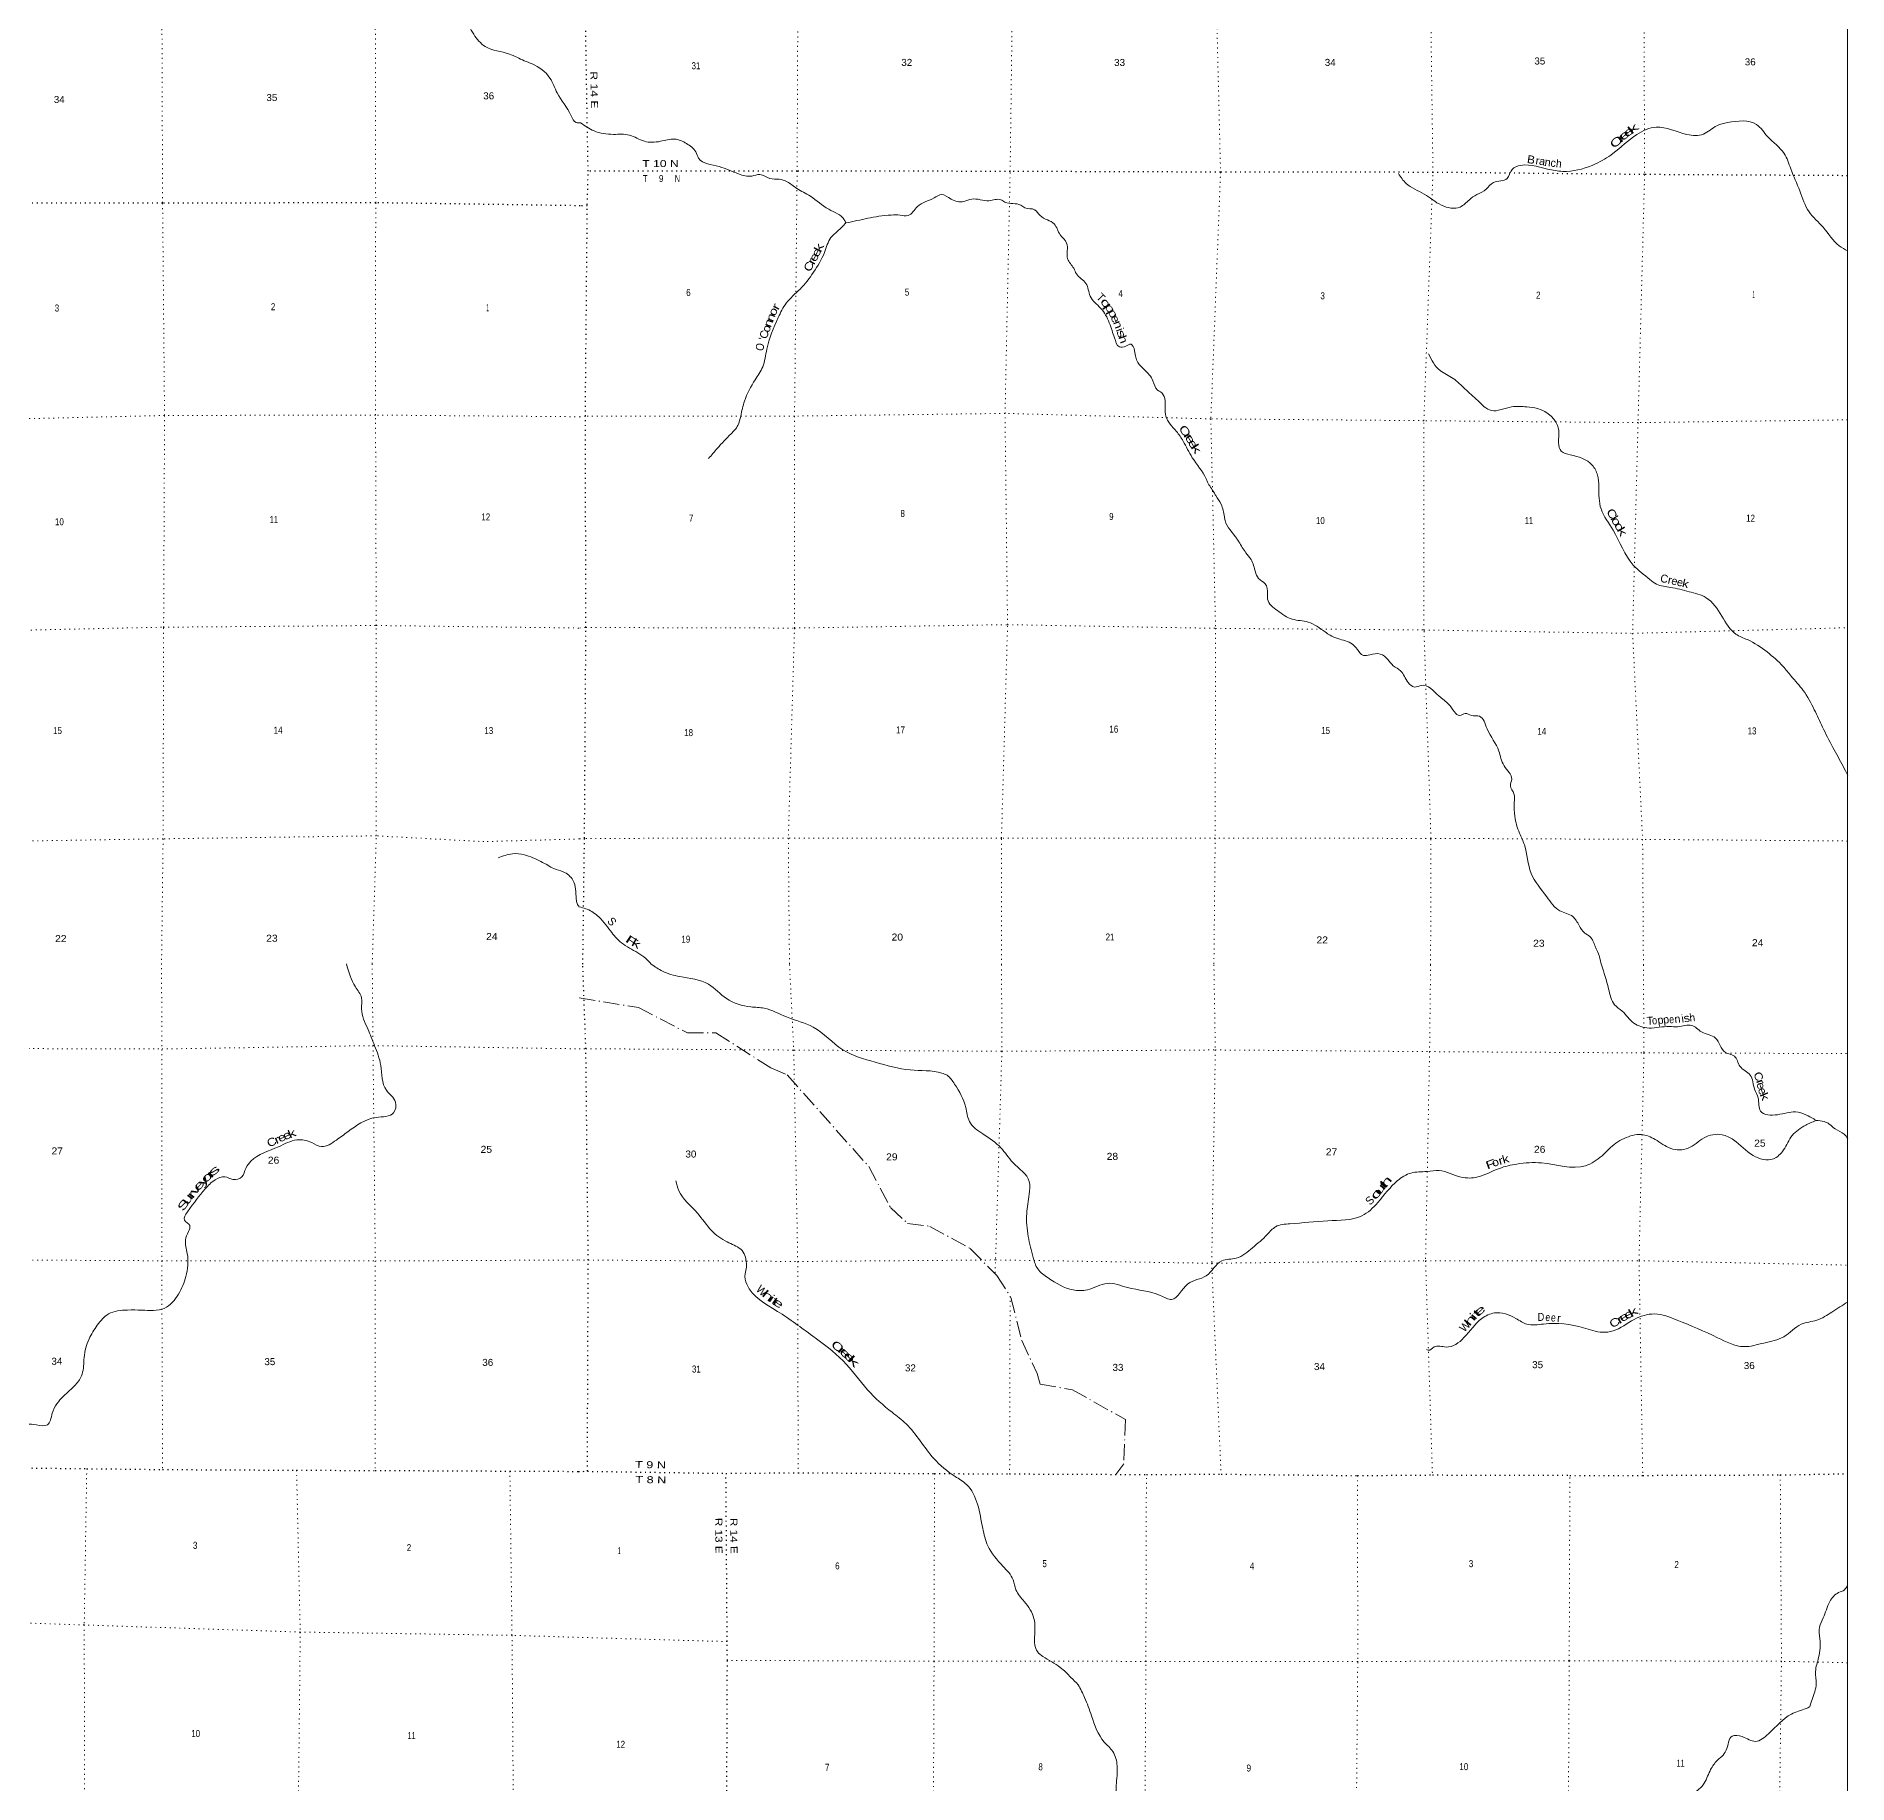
# Model space of a CAD drawing. Header units: feet. Extents: x -254670 to 6, y -549186 to -364975.
# Drawn here: x -45283 to 4, y -478276 to -434579 of the extents above; entities that cross this region are included whole.
import ezdxf
from ezdxf.enums import TextEntityAlignment as Align

# ---------------------------------------------------------------- set-up
doc = ezdxf.new("R2010")
doc.units = ezdxf.units.FT
doc.header["$LTSCALE"] = 80
doc.linetypes.add('DOT_DASHED', pattern=[7.7, 5, -1.2, 0.3, -1.2])
doc.linetypes.add('DOTTED', pattern=[1.5, 0.3, -1.2])
for name, color, linetype, lineweight in [('39', 7, 'Continuous', 13), ('4', 7, 'Continuous', 13), ('44', 7, 'DOT_DASHED', 13), ('6', 7, 'DOTTED', 25), ('7', 7, 'DOTTED', 13)]:
    doc.layers.add(name, color=color, linetype=linetype, lineweight=lineweight)
doc.layers.add('41', color=7, linetype='Continuous')

msp = doc.modelspace()

# ---------------------------------------------------------------- linework, layer by layer
at = {"layer": '39'}
for points in [[(-31679.86, -436743.68), (-31788.52, -436735.98), (-31909.63, -436567.4), (-32261.06, -435995.25), (-32441.01, -435623.69), (-32884.44, -435273.09), (-33083.81, -435191.26), (-33454.37, -435023.47), (-34058.35, -434836.31), (-34346.78, -434529.47), (-34540.92, -434111.7), (-34719.84, -433331.81), (-34862.94, -433223.65), (-34994.13, -433047.05), (-35127.27, -432898.63), (-35385.51, -432593.7), (-35464.94, -432191.66), (-35483.64, -431946.32)], [(-31679.86, -436743.68), (-31338.72, -436946.25), (-30855.5, -437033.14), (-30450.98, -437051.96), (-30080.23, -437205.54), (-29679.79, -437206.28), (-29321.78, -437150.87), (-29025.62, -437262.48), (-28797.58, -437468.78), (-28722.62, -437627.33), (-28210.83, -437838.75), (-27725.29, -438022.12), (-27393.1, -438075.33), (-27189.98, -438038.5), (-26940.14, -438138.21), (-26712.7, -438155.57), (-26511.27, -438217.24), (-26271.29, -438383.3), (-25930.6, -438577.18), (-25468.73, -438907.35), (-25085.59, -439163.4), (-25045.55, -439252.07)], [(4.01, -439947.78), (-207.88, -439821.84), (-611.81, -439356.82), (-963.17, -438972.03), (-1194.24, -438448.17), (-1421.38, -437892.14), (-1585.59, -437510.77), (-1997.43, -437092.01), (-2274.08, -436787.38), (-2998.64, -436739.44), (-3268.04, -436816.67), (-3601.42, -437024.76), (-4015.91, -437036.13), (-4785.18, -436851.65), (-5271.56, -437036.1), (-5871.7, -437514.37), (-6299.5, -437768.99), (-7023.32, -437958.21), (-7405.76, -437921.24), (-8178.83, -437809.14), (-8389.8, -437910.31), (-8509.82, -438133.79), (-8855.6, -438237.4), (-9034.16, -438404.79), (-9269.17, -438538.2), (-9455.9, -438667.43), (-9688.73, -438851.08), (-10151.7, -438804.31), (-10583.21, -438526.3), (-11034.8, -438262.43), (-11230.79, -438011.81)], [(-25041.05, -439247.68), (-24765.55, -439190.52), (-24220.57, -439082.26), (-23908.77, -439051.12), (-23685.41, -439052.42), (-23486.16, -439061.83), (-23255.46, -438840), (-22837.6, -438623.61), (-22650.73, -438536.59), (-22412.92, -438650.4), (-22096.81, -438709.69), (-21895.77, -438650.76), (-21465.02, -438691.6), (-21171.3, -438668.55), (-21068.49, -438726.51), (-20669.81, -438803.63), (-20568.99, -438869.64), (-20323.34, -438917.1), (-20184.02, -439065.39), (-19833.23, -439273.31), (-19683.46, -439544.17), (-19523.83, -439750.69), (-19498.43, -440144.55), (-19346.75, -440381.24), (-19279.9, -440523.74), (-19041.7, -440760.15), (-18934.03, -441079.39), (-18673.49, -441380.05), (-18457.01, -441745.17), (-18388.91, -441940.73), (-18327.04, -442118.61), (-18205.57, -442349.36), (-18046.67, -442326.75), (-17914.01, -442280.1), (-17824.95, -442444.63), (-17745.54, -442735.82), (-17581.97, -442916.19), (-17365.77, -443196.9), (-17252.34, -443427.68), (-17173.73, -443471.65), (-17057.78, -443863.22), (-17045.03, -444076.23), (-16778.18, -444461.29), (-16612.41, -444701.95), (-16381.69, -445117.28), (-16037.92, -445646.81), (-16003.45, -445727.1), (-15841.65, -445983.85), (-15797.13, -446064.11), (-15663.63, -446280.76), (-15580.12, -446596.05), (-15561.71, -446690.46), (-15270.51, -447139.76), (-15217.93, -447222), (-15039.98, -447494.79), (-14912.67, -447665.23), (-14805.04, -447970.4), (-14728.05, -448134.97), (-14562.62, -448269.11), (-14499.42, -448528.19), (-14499.01, -448656.82), (-14252.6, -448941.45), (-13883.68, -449155.34), (-13487.03, -449228.44), (-13063.67, -449474.32), (-12791.53, -449626.21), (-12422.89, -449751.66), (-12255.35, -449913.93), (-12105.97, -450062.19), (-11947.06, -450043.6), (-11683.5, -450028.69), (-11489.88, -450166.76), (-11356.59, -450319.09), (-11175.07, -450449.16), (-10987, -450740), (-10825.67, -450852.04), (-10650.73, -450811.29), (-10213.21, -451079.23), (-9975.12, -451281.47), (-9827.63, -451469.94), (-9698.54, -451566), (-9557.85, -451513.3), (-9404.76, -451561.05), (-9201.45, -451584.52), (-9013.32, -451893.45), (-8717.75, -452453.29), (-8589.81, -452818.69), (-8397.57, -453157.76), (-8429.24, -453322.67), (-8340.05, -453525.39), (-8333.34, -453738.42)], [(-25041.05, -439247.68), (-25251.68, -439453.36), (-25416.18, -439612.67), (-25575.98, -439983.01), (-25852.08, -440482.35), (-26188.8, -440905.51), (-26533.8, -441252.32), (-26731.87, -441612.73), (-27019.11, -442405.57), (-27122.34, -442848.08), (-27310.47, -443168.26), (-27576.39, -443703.75), (-27671.79, -444077.91), (-27739.46, -444311.27), (-27913.86, -444520.86), (-28254.81, -444879.72), (-28475.32, -445141.71)], [(-10477.92, -442523.74), (-10188.85, -442936.87), (-9860.22, -443134.81), (-9567.61, -443395.17), (-9244.7, -443691.61), (-8905.86, -443937.76), (-8399.06, -443845.7), (-8018.73, -443848.51), (-7748.96, -443887.85), (-7226.17, -444394.7), (-7225.07, -444740.4), (-7157.98, -444957.26), (-6934.34, -445044.99), (-6384.16, -445304.53), (-6250.55, -445555.35), (-6212.5, -446130.07), (-6163.35, -446399.25), (-5863.85, -446926.91), (-5360.01, -447801.64), (-4942.32, -448162.1), (-4776.94, -448280.16), (-4424.54, -448359.43), (-3963.39, -448468.51), (-3534.3, -448617.89), (-3144.46, -449080.95), (-2790.89, -449528.04), (-2504.7, -449667.82), (-2012.73, -449975.79), (-1613.14, -450338.31), (-1413.17, -450576.86), (-1112.2, -450935.68), (-832.97, -451419.19), (-626.33, -451854.69), (-369.16, -452360.38), (-112.1, -452831.89), (2.65, -453056.4)], [(-8333.34, -453738.42), (-8322.16, -454088.12), (-8200.09, -454505.8), (-8080.44, -454798.87), (-7911.15, -455511.86), (-7518.9, -456097.51), (-7193.8, -456450.23), (-6871.39, -456591.91), (-6713.73, -456814.51), (-6572.27, -457002.99), (-6443.2, -457091.02), (-6311.62, -457335.81), (-6206.17, -457590.74), (-6154.21, -457801.68)], [(-33737.55, -455127.08), (-33379.72, -455021.34), (-33079.9, -455048.55), (-32667.09, -455214.19), (-32493.85, -455310.2), (-32344.78, -455390.18), (-32111.22, -455471.91), (-31865.28, -455680.32), (-31783.66, -456154.77), (-31759.25, -456267.34), (-31707.93, -456353.3)], [(-31710.72, -456348.62), (-31546.41, -456395.11), (-31256.1, -456565.03), (-30928.89, -456947.89), (-30652.26, -457248.5), (-30244.99, -457496.44), (-30047.34, -457636.5), (-29906.17, -457782.31)], [(-37529.64, -457776.97), (-37303.11, -458350.18), (-37152.34, -458620.51), (-37150.38, -458899.95), (-36993.97, -459401.44), (-36824.05, -459820.41), (-36669.72, -460311.86), (-36530.56, -460934.11), (-36303.16, -461232.03), (-36347.58, -461495.72), (-36787.3, -461615.5), (-37484.89, -461968.35), (-37779.12, -462179.56), (-38152.15, -462343.09), (-38396.27, -462242.32), (-38770.91, -462176.67), (-39226.37, -462346.82), (-39915.86, -462707.65), (-40043.34, -462887.51), (-40140.41, -463101.32), (-40367.3, -463163.27), (-40566.91, -463098.36), (-40809.81, -463172.49), (-41059.65, -463403.49), (-41502.22, -463975.65), (-41577.22, -464181.26), (-41445.49, -464319.03), (-41478.65, -464468.05), (-41551.62, -464675.65), (-41506.96, -465019.12), (-41541.14, -465594.37), (-41725.17, -466029.96), (-42082.74, -466388.4), (-42641.68, -466432.64), (-42999.77, -466431.2), (-43477.87, -466529.14), (-43755.52, -466810.6), (-43960.31, -467153.86), (-44085.82, -467615.17), (-44137.16, -468037.74), (-44300.29, -468298.27), (-44604.05, -468585.95), (-44880.68, -469012.16), (-45003.38, -469300.54), (-45276.95, -469302.52), (-45758.04, -469261.76), (-46041.71, -469257.77), (-46314.64, -469352.23), (-46457.63, -469329.13), (-46715.87, -469509.93), (-46903.76, -469682.17), (-47340.35, -469960.76), (-47445.99, -470100.25), (-47590.4, -470449.1), (-47622.56, -471024.33), (-47646.37, -471931.23), (-47791.78, -472422.84), (-47972.63, -472737.78), (-48266.26, -473035.44), (-48449.74, -473261.93), (-48632.05, -473655.29), (-48711.39, -473816.7), (-49052.47, -473945.83), (-49517.32, -474210.54), (-49972.4, -474434.98), (-50305.41, -474568.06), (-50600.69, -474630.51), (-51001.7, -474532.88), (-51510.5, -474269.16), (-51948.32, -474087.35), (-52360.49, -473832.98), (-52802.7, -473598.94), (-53185.11, -473571.54), (-53579.99, -473487.94), (-53931.25, -473313.55)], [(-29906.17, -457782.31), (-29625.56, -457958.09), (-29196.4, -458090.68), (-28477.22, -458286.17), (-28026.91, -458641.79), (-27420.34, -458849.89), (-27082.17, -458884.43), (-26527.87, -459100.83), (-25856.7, -459356.87), (-25119.72, -459922.15), (-24311.49, -460231.79), (-23431.35, -460426.5), (-22642.3, -460505.07), (-22511.26, -460560.71), (-22325.14, -460780.93), (-22042.78, -461364.51), (-21954.65, -461713.86), (-21619.22, -462027.82), (-21164.92, -462375.38), (-20867.46, -462741.79), (-20456.82, -463220.22), (-20459.39, -463535.83), (-20521.54, -464018.59), (-20484.68, -464593.32), (-20359.54, -465115.36), (-20243.53, -465404.26), (-19988.98, -465628.16), (-19361.88, -465926.63), (-19005.78, -465922.88), (-18509.55, -465763.66), (-18002.05, -465867.72), (-17184.27, -466066.76), (-16898.11, -466165.87), (-16501.51, -465781.99), (-16031.68, -465572.65), (-15643.06, -465202.88), (-15283.24, -465132.78), (-14878.02, -464873.49), (-14507.33, -464542.01), (-14298.98, -464348.01), (-13941.19, -464273.9), (-12993.9, -464198.91), (-12143.41, -464074.14), (-11744.55, -463742.52), (-11252.14, -463193.34), (-10912.99, -463004.74), (-10514.8, -462964.6), (-10209.09, -462940.99), (-9661.07, -463107.17), (-9246.62, -463103.14), (-8706.38, -462889.43), (-8266.26, -462780.74), (-7650.73, -462751.6), (-6551.86, -462822.62), (-6138.55, -462571.33), (-5793.94, -462258.07), (-5585.25, -462138.45), (-5155.12, -462043.88), (-4812.53, -462164.82), (-4421.16, -462390.06), (-3986.59, -462385.93), (-3589.42, -462126.69), (-3139.11, -462046.09), (-2850.8, -462175.34), (-2360.09, -462564.93), (-1856.69, -462652.93), (-1602.21, -462426.55), (-1384.56, -462067.67), (-1045.74, -461806.7), (-931.31, -461751.86), (-789.55, -461689.59)], [(-6154.21, -457801.68), (-5976.76, -458395.36), (-5824, -458798.66), (-5636.15, -458958.56), (-5345.05, -459254.65), (-4964.21, -459379.43), (-4459.39, -459340.78), (-4244.07, -459347.77), (-3900.19, -459311.91), (-3649.95, -459475.53), (-3299.15, -459630.61), (-3056.05, -459989.25), (-2830.27, -460084.63), (-2692.3, -460335.24), (-2433.75, -460555.09), (-2325.48, -460910.37), (-2237.96, -461127.04), (-2174.06, -461458.42), (-1753.15, -461546.82), (-1302.78, -461478.28), (-1040.9, -461549.37), (-845.26, -461652.94), (-789.55, -461689.59)], [(-789.55, -461689.59), (-587.41, -461720.03), (-458.37, -461779.71), (-310.93, -461901.61), (-86.99, -462035.2), (2.28, -462141.33)], [(-27536.57, -465231.09), (-27564.67, -465064.12), (-27672.02, -464909.86), (-28008.86, -464728.58), (-28404.54, -464439.04), (-28754.62, -464004.53), (-29219.96, -463445.96), (-29295.55, -463197.07)], [(-19231.77, -475802.1), (-19415.72, -475616.05), (-19684.47, -475366.09), (-20116.29, -475094.81), (-20255.68, -474972.87), (-20323.78, -474603.33), (-20339.99, -474143.07), (-20581.36, -473722.11), (-20789.97, -473423.61), (-20863.56, -473172.69), (-21114.59, -472838.22), (-21493.21, -472323.44), (-21621.96, -471889.87), (-22027.41, -470792.27), (-22314.05, -470590.64), (-22845.27, -470140.94), (-23537.36, -469277.93), (-23886.77, -468988.16), (-24501.01, -468424.28), (-25113.98, -467701.59), (-25871.34, -467080.12), (-26753.42, -466463.28), (-27517.08, -465785.55), (-27562.56, -465522.44), (-27529.1, -465361.46), (-27540.04, -465170.55)], [(-0.27, -466229.81), (-392.4, -466481.24), (-767.7, -466684.09), (-1157.55, -466786.51), (-1594.72, -467098.21), (-2090.96, -467255.42), (-2595.54, -467346.34), (-3252.48, -467122.39), (-4260.5, -466683.07), (-4828.59, -466529.04), (-5336.99, -466666.21), (-5862.79, -466954.23), (-6128.22, -466987.69), (-6599.54, -466875.41), (-7601.95, -466779.8), (-8016.4, -466783.83), (-8292.69, -466642.46), (-8828.53, -466502.35), (-9143.76, -466642.6), (-9590.22, -467121.19), (-10037.8, -467356.56), (-10339.61, -467354.02), (-10484.09, -467437.14), (-10530.46, -467417.27)], [(-948.38, -476356.04), (-823.39, -475973.5), (-784.03, -475782.33), (-801.59, -475466.82), (-724.72, -475120.69), (-694.7, -474650.16), (-706.11, -474356.72), (-608.58, -474129.09), (-447.5, -473720.24), (-227.21, -473496.03), (-80.66, -473426.96), (0.08, -473322.68)], [(-19042.56, -502834.34), (-19160.58, -502547.45), (-19173.74, -502312.32), (-19158.24, -502183.6), (-18906.75, -501746.15), (-18699.07, -501407.43), (-18807.15, -501094.36), (-18823.96, -500939.66), (-18740.59, -500694.01), (-18836.15, -500477.37), (-19111.37, -500134.97), (-19312.99, -500043.49), (-19438.77, -499816.95), (-19400.38, -499416.74), (-19402.95, -498859.92), (-19462.61, -498576.78), (-19696.41, -498487.46), (-19755.12, -498409.35), (-19691.59, -498224.1), (-19425.58, -497881.07), (-19453.15, -497575.65), (-19380.3, -497229.54), (-19238.37, -497029.84), (-19194.33, -496983.39), (-19025.65, -496912.21), (-18824.77, -496842.88), (-18700.67, -496703.57), (-18555.75, -496716.93), (-18466.15, -496513.46), (-18345.2, -496563.13), (-18314.5, -496239.34), (-18325.02, -495704.67), (-18380.2, -495518), (-18456.88, -495470.13), (-18690.11, -495505.44), (-18937.96, -494988.02), (-19204.59, -494760.16), (-19509.76, -494466.15), (-19692.45, -494117.27), (-19535.07, -493776.77), (-19534.71, -493418.96), (-19587.78, -493254.38), (-19496.18, -492614.69), (-19369.39, -492185.9), (-19169.75, -491849.22), (-19199.33, -491541.8), (-19415.45, -491359.93), (-19427.48, -490933.83), (-19375.41, -490447.1), (-19334.93, -490062.96), (-19417.03, -489711.58), (-19461.43, -489247.44), (-19469.39, -488829.35), (-19538.33, -488278.9), (-19587.42, -488104.25), (-19511.32, -488027.49), (-19373.81, -487743.38), (-19333.39, -487347.17), (-19204.5, -486936.46), (-19274.08, -486683.52), (-19236.72, -486060.17), (-19090.37, -485510.67), (-18835.58, -485352.63), (-18265.32, -485104.6), (-17929.22, -485127.08), (-17648.61, -484894.54), (-17575.78, -484546.42), (-17758.82, -484121.15), (-17752.84, -483672.85), (-17617.35, -483386.74), (-17580.61, -483064.93), (-17632.77, -482661.13), (-17598.02, -482343.35), (-17677.39, -482148.75), (-17934.01, -481910.79), (-18019.93, -481603.65), (-18107.29, -481421.15), (-18280.08, -481036.03), (-18256.22, -480539.4), (-18053.99, -480327.34), (-17909.45, -479822.07), (-17878.92, -479462.1), (-18021.14, -479163.27), (-18228.06, -478794.41), (-18282.57, -478318.25), (-18260.7, -477827.66), (-18368.98, -477470.37), (-18583.35, -477232.21), (-18902.25, -476578.44), (-19073.37, -476120.95), (-19231.77, -475802.1)], [(-5619.91, -482952.22), (-5570.32, -482799.2), (-5545.13, -482590.02), (-5494.18, -482296.28), (-5411.12, -481982.28), (-5546.77, -481800.02), (-5644.35, -481581.38), (-5699.64, -481372.59), (-5905.78, -481172.58), (-6063.02, -480670.8), (-6004.37, -480300.63), (-5806.79, -479953.91), (-5467.31, -479835.66), (-5177.67, -479818.17), (-5012.69, -479381.15), (-4958.07, -479008.99), (-4836.7, -478714.91), (-4646.53, -478504.92), (-4374.97, -478493.54), (-3930.15, -478529.56), (-3613.32, -478300.86), (-3439.88, -477954.26), (-3284.02, -477720.32), (-3033.82, -477439.68), (-2886.57, -477085.16), (-2633, -477098), (-2304.5, -477217), (-1977.43, -477026.45), (-1406.28, -476535.18), (-1036.75, -476390.65), (-948.38, -476356.04)]]:
    msp.add_spline(points, degree=3, dxfattribs=at)
at = {"layer": '4'}
msp.add_lwpolyline([(-252658.03, -364975.08), (-221076.82, -365300.9), (-189495.2, -365583.27), (-157913.21, -365822.21), (-126330.93, -366017.71), (-94748.41, -366181.36), (-63165.71, -366278.36), (-31582.88, -366343.53), (0, -366365.25), (0, -549186.32), (-31834.36, -549164.42), (-63668.65, -549098.74), (-95502.83, -548989.26), (-127336.83, -548836.01), (-159170.57, -548638.96), (-191004.03, -548398.11), (-222837.12, -548113.49), (-254669.8, -547785.08)], close=True, dxfattribs=at)
msp.add_lwpolyline([(-252658.03, -364975.08), (-221076.82, -365300.9), (-189495.2, -365583.27), (-157913.21, -365822.21), (-126330.93, -366017.71), (-94748.41, -366181.36), (-63165.71, -366278.36), (-31582.88, -366343.53), (0, -366365.25), (0, -549186.32), (-31834.36, -549164.42), (-63668.65, -549098.74), (-95502.83, -548989.26), (-127336.83, -548836.01), (-159170.57, -548638.96), (-191004.03, -548398.11), (-222837.12, -548113.49), (-254669.8, -547785.08)], close=True, dxfattribs=at)
at = {"layer": '44'}
msp.add_lwpolyline([(-31708.89, -458627.61), (-30228.98, -458867.64), (-29004.78, -459502.91), (-28290.54, -459499.42), (-26916.33, -460377.19), (-26511.12, -460550.1), (-24470.45, -462841.81), (-23928.52, -463866.37), (-23500.15, -464264.31), (-22940.48, -464337.96), (-21931.92, -464893.88), (-21266.88, -465566.06), (-20916.27, -466115.14), (-20647.71, -467195.32), (-20259.63, -468017.6), (-20183.95, -468284.59), (-19378.52, -468423.38), (-18055.22, -469168.73), (-18094.36, -470278.55), (-18295.67, -470539.68)], dxfattribs=at)
at = {"layer": '6'}
msp.add_line((-31506.25, -438816.12), (-31682.57, -438818.6), dxfattribs=at)
for points in [[(-31618.6, -457782.53), (-31576.17, -454632.49), (-31540.63, -449364.31), (-31555.45, -444082.23), (-31505.93, -438781.86), (-31486.44, -437951.69), (-31577.6, -432706.03), (-31541.87, -427498.15), (-31522.42, -422234.05), (-31505.29, -416875.49), (-31535.31, -412461.86), (-31533.95, -412070.35)], [(0, -438066.85), (-5075.19, -438038.44), (-10365.61, -437982.93), (-15675.99, -437977.73), (-20936.11, -437960.3), (-26260.6, -437949.12), (-31486.44, -437951.69)], [(-31682.57, -438818.6), (-36796.92, -438743.25), (-42124, -438756.14), (-47424.97, -438750.85), (-52711.77, -438779.71), (-57998.67, -438770.34), (-62989.8, -438774.13), (-63365.14, -438774.13)], [(-31503.85, -470462.6), (-31483.43, -465181.59), (-31542.54, -459896.29), (-31618.6, -457782.53)], [(-63452.01, -470350.84), (-62960.51, -470342.88), (-60021.67, -470307.6), (-57791.12, -470247.27), (-54499.85, -470265.74), (-52570.48, -470288.01), (-49256.79, -470348.54), (-47321.48, -470356.69), (-44020, -470397.2), (-42122.82, -470417.69), (-38775.23, -470435.76), (-36807.75, -470441.66), (-33442.07, -470457.59), (-31726.1, -470465.29)], [(-31726.1, -470465.29), (-31503.85, -470462.6), (-28040.49, -470514.09), (-26235.82, -470499.24), (-22827.43, -470518.77), (-20948.2, -470527.68), (-17529.78, -470543.15), (-15662.71, -470534.03), (-12250.23, -470569.62), (-10379.16, -470554.45), (-6942.65, -470563.79), (-5121.81, -470564.95), (-1683.4, -470552.17), (0, -470522.93)], [(-28167.45, -503485.07), (-28178.36, -501220.55), (-28144.27, -496403.95), (-28154.44, -495943.66), (-28148.35, -491163.38), (-28156.8, -490640.77), (-28050.41, -485793.66), (-28070.76, -485309.3), (-28020.5, -480506.69), (-28024.75, -480022.25), (-28004.82, -475189.64), (-28008.99, -474721.28), (-28040.49, -470514.09)]]:
    msp.add_lwpolyline(points, dxfattribs=at)
at = {"layer": '7'}
for p, q in [((-31704.35, -454651.56), (-31576.15, -454638.52)), ((-20937.78, -466081.46), (-20948.2, -470527.68)), ((-28008.99, -474721.28), (-31730.95, -474614.84))]:
    msp.add_line(p, q, dxfattribs=at)
for points in [[(-42051.06, -412053.54), (-42061.21, -412389.49), (-42054.43, -417675.63), (-42065.67, -422992), (-42085.08, -428262.14), (-42142.64, -433560.55), (-42124, -438756.14), (-42074.92, -444062.26), (-42098.24, -449374.65), (-42111.6, -454650.8), (-42149.89, -457765.68)], [(-36883.86, -457774.71), (-36780.66, -454573.53), (-36783.36, -449313.52), (-36800.14, -444051.55), (-36796.92, -438743.25), (-36807.41, -433589.88), (-36771.99, -428289.52), (-36768.73, -422997.31), (-36757.39, -417717.14), (-36810.41, -412447.24), (-36800, -412062.54)], [(-26375.03, -412072.41), (-26251.48, -416808.51), (-26281.02, -422062.6), (-26296.36, -427352.82), (-26239.2, -432662.9), (-26260.6, -437949.12), (-26325.59, -444077.64), (-26326.81, -449377.86), (-26481.12, -454632.34), (-26452.37, -457789.05)], [(-21151.7, -457794.52), (-21152.65, -454627.44), (-21000.62, -449292.57), (-21063.73, -444010.64), (-20936.11, -437960.3), (-20868.32, -432708.11), (-21002, -427384.2), (-20912.33, -422053.54), (-21007.7, -416751.62), (-21050.73, -412076.87)], [(-15779.52, -412086.56), (-15715.36, -416774.97), (-15668.7, -421948.41), (-15796.7, -427249.04), (-15807.89, -432579.44), (-15675.99, -437977.73), (-15917.93, -444147.01), (-15800.63, -449384.55), (-15810.09, -454628.52), (-15841.91, -457798.78)], [(-10425.16, -457801.86), (-10415.18, -454637.47), (-10590.75, -449426.25), (-10593.34, -444192.36), (-10365.61, -437982.93), (-10438.99, -432634.7), (-10435.92, -427282.22), (-10406.36, -422032.15), (-10436.99, -416840.57), (-10484.27, -412084.51)], [(-5178.65, -412091.39), (-5150.37, -416966.44), (-5135.72, -422196.27), (-5098.83, -427458.18), (-5094.25, -432686.02), (-5075.19, -438038.44), (-5238.54, -444241.64), (-5374.69, -449510.13), (-5124.86, -454660.82), (-5105.02, -457803.66)], [(-31689.83, -444094.52), (-36800.14, -444051.55), (-42074.92, -444062.26), (-47447.99, -444187.95), (-52716.87, -444142.32), (-57897.02, -444182.91), (-58001.64, -444179.22), (-62962.84, -444084.34)], [(0, -444170.85), (-5238.54, -444241.64), (-10593.34, -444192.36), (-15917.93, -444147.01), (-21063.73, -444010.64), (-26325.59, -444077.64), (-31555.45, -444082.23), (-31689.83, -444094.52)], [(-57924.59, -449406.8), (-52694.03, -449412.32), (-47455.3, -449470.11), (-42102.33, -449356.46), (-36783.36, -449313.52), (-31697.1, -449376.83)], [(-31697.1, -449376.83), (-31540.63, -449364.31), (-26326.81, -449377.86), (-21000.62, -449292.57), (-15800.63, -449384.55), (-10590.75, -449426.25), (-5374.69, -449510.13), (0, -449369.73)], [(-31704.35, -454651.56), (-34090.6, -454717.86), (-36780.66, -454573.53), (-42111.61, -454646.78), (-47476.73, -454734.22), (-52725.46, -454698.58), (-57950.22, -454598.51), (-61626.93, -454639.31)], [(0, -454702.7), (-5124.86, -454660.82), (-10415.18, -454637.47), (-15810.09, -454628.52), (-21152.65, -454627.44), (-26481.13, -454628.32), (-31576.15, -454638.52)], [(-42149.89, -457765.68), (-42142.31, -459915.08), (-42145.42, -465198.64), (-42122.82, -470417.69)], [(-36883.86, -457774.71), (-36864.3, -459818.69), (-36806.33, -465204.35), (-36807.75, -470441.66)], [(-26452.37, -457789.05), (-26345, -459926.13), (-26246.13, -465216.49), (-26235.82, -470499.24)], [(-21151.7, -457794.52), (-21141.86, -459961.01), (-21311.31, -465521.15)], [(-15841.91, -457798.78), (-15806.25, -459926.91), (-15898.33, -465258.4), (-15662.71, -470534.03)], [(-10425.16, -457801.86), (-10450.17, -459969.09), (-10550.76, -465200.12), (-10379.16, -470554.45)], [(-5105.02, -457803.66), (-5090.11, -460001.2), (-5215.01, -465196.16), (-5121.81, -470564.95)], [(-61840, -459933.11), (-57924.48, -459858.06), (-52683.75, -459894.64), (-47399.06, -459888.67), (-42138.38, -459902.98), (-36864.3, -459818.69), (-31711.56, -459899.79)], [(-31711.56, -459899.79), (-31542.54, -459896.29), (-26336.93, -459930.11), (-21141.86, -459961.01), (-15806.25, -459926.91), (-10450.17, -459969.09), (-5090.11, -460001.2), (0, -460017.52)], [(-62964.65, -465173.96), (-57923.66, -465127.53), (-52695.59, -465079.75), (-47420.29, -465170.36), (-42145.42, -465198.64), (-36806.33, -465204.35), (-31718.83, -465179.11)], [(-31718.83, -465179.11), (-31483.43, -465181.59), (-26246.13, -465216.49), (-21300.86, -465178.26), (-15894.29, -465260.39), (-10550.76, -465200.12), (-5215.01, -465196.16), (0, -465307.75)], [(-44020, -470397.2), (-44083.06, -474306.03), (-44070.04, -479593.51), (-44152.53, -485030.44), (-44046.53, -490381.58), (-44067.6, -495685.38), (-44114.43, -501043.66), (-44145.84, -503460.06)], [(-38775.23, -470435.76), (-38682.42, -474482.19), (-38741.09, -479874.72), (-38735.72, -485218.54), (-38775.13, -490488.3), (-38816.6, -495752.04), (-38843.52, -501082.02), (-38846.93, -503469.58)], [(-33442.07, -470457.59), (-33389.07, -474564.62), (-33347.39, -479922.25), (-33412.52, -485254.52), (-33403.59, -490531.97), (-33464.74, -495858.18), (-33505.77, -501184.24), (-33503.82, -503477.94)], [(-22827.43, -470518.77), (-22837.95, -475212.64), (-22859.75, -480513.64), (-22853.28, -485834.61), (-22829.09, -491075.08), (-22895.34, -496334.08), (-22940.89, -501283.42)], [(-17568.99, -503495.57), (-17606.81, -501353.85), (-17591.55, -496380.54), (-17581.79, -491087.64), (-17612.27, -485792.92), (-17576.43, -480483.81), (-17542.41, -475214.91), (-17529.78, -470543.15)], [(-12250.23, -470569.62), (-12246.78, -475237.29), (-12292.93, -480494.18), (-12310.91, -485748.93), (-12262.15, -491079.74), (-12288.04, -496366.69), (-12300.87, -501430.44), (-12345.96, -503498.95)], [(-6992.89, -503501.19), (-7015.07, -501503.12), (-7002.45, -496393.13), (-6952.35, -491120.14), (-6996.93, -485823.48), (-6987.27, -480508.46), (-6959.48, -475199.39), (-6942.65, -470563.79)], [(-1683.4, -470552.17), (-1653.82, -475213.68), (-1724.08, -480476.72), (-1659.26, -485801.42), (-1646.86, -491100.25), (-1682.83, -496381.21), (-1696.88, -501617.85), (-1731.51, -503502.18)], [(-31730.95, -474614.84), (-33389.07, -474564.62), (-38682.42, -474482.19), (-44083.06, -474306.03), (-49447.54, -474121.58), (-54812.26, -473902.95), (-57532.09, -473900.46), (-60088.11, -474021.44)], [(0, -475249.19), (-1653.82, -475213.68), (-6959.48, -475199.39), (-12246.86, -475219.19), (-17542.41, -475214.91), (-22837.95, -475212.64), (-28004.82, -475189.64)]]:
    msp.add_lwpolyline(points, dxfattribs=at)

# ---------------------------------------------------------------- texts
at = {"layer": '41'}
for s, rotation, width, p in [('e', 40.768, 1.85, (-5521.59, -437123.54)), ('e', 38.43, 1.75, (-5420.25, -437043.3)), ('k', 37.875, 1.95, (-5304.68, -436966.07)), ('C', 39.418, 1.6, (-5727.85, -437301.12)), ('r', 40.768, 2.05, (-5608.96, -437198.28)), ('B', 351.586, 1.1, (-7927.15, -437760.45)), ('r', 350.688, 1.05, (-7766.08, -437786.06)), ('h', 353.456, 0.95, (-7229, -437860.99)), ('r', 62.82, 1.55, (-25808.78, -440251.96)), ('e', 62.614, 1.4, (-25752.09, -440149.05)), ('k', 63.614, 1.55, (-25628.87, -439908.5)), ('e', 62.614, 1.4, (-25691.6, -440027.97)), ('C', 63.79, 1.25, (-25880.55, -440380.21)), ('n', 68.109, 1.35, (-26830.49, -441645.89)), ('o', 66.24, 1.3, (-26772.87, -441502.65)), ('r', 63.059, 1.55, (-26705.88, -441382.06)), ('o', 304.342, 1.6, (-18627.33, -441304.53)), ('p', 304.342, 1.75, (-18523.64, -441432.6)), ('p', 300.301, 1.6, (-18450.11, -441558.23)), ('C', 71.63, 1.05, (-26991.37, -442068.22)), ('o', 69.866, 1.2, (-26935.41, -441922.12)), ('n', 69.866, 1.3, (-26887.69, -441784.54)), ('e', 289.209, 1.2, (-18396.59, -441678.99)), ('n', 290.19, 1.3, (-18329.82, -441822.17)), ('i', 292.178, 1.05, (-18284.59, -441953.63)), ('s', 291.152, 1.45, (-18247.96, -442054.49)), ('O', 76.374, 0.9, (-27093.38, -442372.37)), ('h', 289.781, 1.3, (-18201.83, -442191.69)), ('C', 304.621, 1.45, (-16654.11, -444500.18)), ('r', 304.498, 1.8, (-16569.69, -444622.27)), ('e', 301.76, 1.55, (-16517.5, -444707.07)), ('e', 298.934, 1.45, (-16450.14, -444820.32)), ('k', 302.37, 1.75, (-16368.09, -444946.56)), ('C', 299.207, 1.3, (-5977.75, -446566.64)), ('l', 299.207, 1.2, (-5919.55, -446671.41)), ('o', 299.953, 1.45, (-5867.57, -446760.67)), ('c', 299.953, 1.65, (-5793.96, -446887.97)), ('k', 299.55, 1.65, (-5724.23, -447010.98)), ('r', 347.873, 1.1, (-4461.28, -448269.56)), ('k', 346.625, 1.2, (-4074.17, -448362.39)), ('F', 326.851, 1.9, (-30448.58, -457289.02)), ('k', 331.602, 1.6, (-30329.15, -457354.7)), ('T', 3.748, 1.05, (-4931.79, -459296.43)), ('o', 5.584, 0.85, (-4817.26, -459286.8)), ('e', 3.266, 0.8, (-4393.65, -459258.87)), ('s', 10.846, 1.15, (-4005.6, -459227.14)), ('h', 6.105, 0.95, (-3872.68, -459218.47)), ('C', 291.906, 1.15, (-2318.74, -460624.19)), ('r', 292.062, 1.4, (-2268.22, -460758.07)), ('e', 286.865, 1.1, (-2259.18, -460847.88)), ('e', 287.905, 1.15, (-2219.73, -460984.67)), ('k', 291.894, 1.4, (-2166.4, -461126.59)), ('k', 22.81, 1.45, (-38853.87, -462105.88)), ('C', 23.831, 1.2, (-39358.26, -462319.91)), ('r', 23.831, 1.45, (-39222.58, -462259.07)), ('e', 23.701, 1.3, (-39107.51, -462204.05)), ('e', 23.701, 1.3, (-38978.47, -462149.05)), ('F', 20.146, 1.55, (-8889.15, -462876.41)), ('o', 18.931, 1.15, (-8775.18, -462828.39)), ('r', 16.058, 1.25, (-8644.51, -462788.38)), ('k', 16.058, 1.25, (-8523.38, -462752.27)), ('v', 52.042, 1.9, (-41230.48, -463476.68)), ('e', 49.397, 1.85, (-41142.77, -463374.31)), ('y', 47.887, 2.05, (-41035.49, -463258.7)), ('o', 41.07, 1.85, (-40956.88, -463180.68)), ('r', 43.067, 2.2, (-40846.08, -463081.44)), ('s', 39.372, 2.1, (-40775.55, -463015.7)), ('h', 50.25, 1.9, (-11461.17, -463281.98)), ('t', 50.25, 1.75, (-11528.05, -463364.11)), ('S', 54.431, 1.7, (-41524.8, -463857.37)), ('u', 54.431, 1.8, (-41421.21, -463712.43)), ('r', 52.042, 1.95, (-41321.6, -463593.55)), ('o', 47.315, 1.95, (-11712.86, -463587.12)), ('u', 50.25, 1.95, (-11621.87, -463472.18)), ('h', 320.917, 1.9, (-27053.57, -466150.99)), ('i', 323.881, 1.5, (-26952.32, -466223.68)), ('t', 323.881, 1.6, (-26873.08, -466283.24)), ('e', 324.878, 1.65, (-26784.1, -466338.65)), ('t', 46.281, 1.95, (-9200.85, -466572.97)), ('e', 41.922, 1.9, (-9130.2, -466513.98)), ('e', 29.805, 1.5, (-5435.34, -466622.54)), ('k', 30.568, 1.7, (-5312.99, -466562.02)), ('h', 51.723, 1.85, (-9365.03, -466745.94)), ('i', 50.031, 1.7, (-9280.87, -466648.38)), ('D', 359.653, 0.85, (-7665.95, -466701.36)), ('e', 355.504, 0.8, (-7502.24, -466707.39)), ('e', 355.504, 0.8, (-7362.53, -466717.7)), ('C', 29.145, 1.3, (-5778.61, -466828.35)), ('r', 32.367, 1.75, (-5641.6, -466746.02)), ('e', 32.367, 1.55, (-5541.52, -466681.23)), ('C', 321.409, 1.55, (-25316.99, -467416.4)), ('r', 319.81, 2.05, (-25205.08, -467509.34)), ('e', 317.925, 1.9, (-25118.67, -467588.74)), ('e', 317.925, 1.9, (-25018.89, -467679.02)), ('k', 314.023, 2.25, (-24924.22, -467779.04))]:
    msp.add_text(s, height=200, rotation=rotation, dxfattribs=dict(at, width=width)).set_placement(p, align=Align.CENTER)
for s, rotation, p in [('a', 350.688, (-7649.05, -437801.65)), ('n', 352.126, (-7509.21, -437826.18)), ('c', 353.456, (-7369.38, -437844.4)), ('T', 313.561, (-18740.67, -441175.45)), ("'", 71.63, (-27031.61, -442189.38)), ('C', 346.774, (-4606.38, -448238.07)), ('e', 346.759, (-4348.42, -448295.28)), ('e', 346.759, (-4209.64, -448327.56)), ('S', 310.282, (-30966.88, -456779.34)), ('p', 8.261, (-4666.62, -459272.59)), ('p', 7.311, (-4526.46, -459262.37)), ('n', 7.015, (-4243.49, -459247.85)), ('i', 8.846, (-4110.62, -459241.55)), ('S', 46.443, (-11874.04, -463759.13)), ('W', 314.58, (-27215.49, -466015.78)), ('W', 47.432, (-9494.14, -466904.9)), ('r', 355.504, (-7224.5, -466731.85))]:
    msp.add_text(s, height=200, rotation=rotation, dxfattribs=at).set_placement(p, align=Align.CENTER)
at = {"layer": '6'}
for s, rotation, width, p in [('R 14 E', 270.996, 1.3, (-31429.76, -435458.26)), ('T 10 N', 0.028, 1.3, (-30132.87, -437851.02)), ('T', 0.028, 0.8, (-30115.5, -438225.99)), ('9', 0.028, 0.85, (-29715.57, -438225.8)), ('N', 0.028, 0.7, (-29322.1, -438221.31)), ('T 9 N', 359.148, 1.35, (-30313.8, -470380.28)), ('T 8 N', 359.148, 1.35, (-30306.46, -470754.47)), ('R 13 E', 270.429, 1.25, (-28307.78, -471627.85)), ('R 14 E', 270.429, 1.25, (-27932.14, -471629.47))]:
    msp.add_text(s, height=175, rotation=rotation, dxfattribs=dict(at, width=width)).set_placement(p)
at = {"layer": '7'}
for s, width, p in [('32', 1.05, (-23656.17, -435320.68)), ('33', 1.05, (-18336.62, -435323.02)), ('34', 1.05, (-13070.53, -435320.32)), ('35', 1.05, (-7831.3, -435286.03)), ('36', 1.05, (-2571.2, -435308.07)), ('31', 0.85, (-28900.17, -435403.92)), ('34', 1.05, (-44843.78, -436247.44)), ('35', 1.05, (-39528.79, -436199.37)), ('36', 1.05, (-34108.38, -436156.81)), ('6', 0.85, (-29034.34, -441074.75)), ('5', 0.85, (-23568.75, -441064.09)), ('4', 0.85, (-18230.15, -441099.54)), ('3', 0.85, (-13178.53, -441156.87)), ('2', 0.85, (-7788.54, -441141.25)), ('1', 0.4, (-2379.57, -441124.56)), ('3', 0.85, (-44820.26, -441462.66)), ('2', 0.85, (-39417.2, -441430.52)), ('1', 0.4, (-34030.5, -441455.61)), ('12', 0.85, (-34155.34, -446687.01)), ('8', 0.85, (-23677.47, -446599.72)), ('9', 0.85, (-18460.63, -446676.04)), ('10', 0.85, (-44813.41, -446807)), ('11', 0.65, (-39444.45, -446751.24)), ('7', 0.85, (-28964.5, -446715.06)), ('10', 0.85, (-13290.36, -446777.26)), ('11', 0.65, (-8067.2, -446778.64)), ('12', 0.85, (-2536.18, -446718.21)), ('15', 0.85, (-44861.48, -452027.24)), ('14', 0.85, (-39346.57, -452017.5)), ('13', 0.85, (-34079.61, -452028.11)), ('18', 0.85, (-29084, -452078.89)), ('17', 0.85, (-23787.32, -452013.87)), ('16', 0.85, (-18454.58, -451991.08)), ('15', 0.85, (-13160.39, -452026.44)), ('14', 0.85, (-7755.46, -452047.57)), ('13', 0.85, (-2499.17, -452037.53)), ('22', 1.1, (-44811.21, -457230.31)), ('23', 1.1, (-39534.45, -457221.09)), ('24', 1.1, (-34036.34, -457177.72)), ('19', 0.85, (-29154.49, -457244.69)), ('20', 1.1, (-23899.8, -457191.72)), ('21', 0.85, (-18548.67, -457190.22)), ('22', 1.1, (-13277.4, -457264.11)), ('23', 1.1, (-7861.19, -457346.77)), ('24', 1.1, (-2392.17, -457332.98)), ('27', 1.1, (-44900.37, -462539.94)), ('25', 1.1, (-34173.94, -462499.85)), ('26', 1.1, (-7841.47, -462499.5)), ('25', 1.1, (-2335.98, -462344.71)), ('26', 1.1, (-39493.18, -462770.75)), ('30', 1.05, (-29053.78, -462616.96)), ('29', 1.1, (-24036.88, -462688.38)), ('28', 1.1, (-18522.89, -462674.91)), ('27', 1.1, (-13044.09, -462561.13)), ('34', 1.05, (-44903.35, -467798.39)), ('35', 1.05, (-39579.61, -467808.08)), ('36', 1.05, (-34131.48, -467826.85)), ('32', 1.05, (-23565.72, -467964.81)), ('33', 1.05, (-18376.65, -467951.78)), ('34', 1.05, (-13340.86, -467932.01)), ('35', 1.05, (-7886, -467884.24)), ('36', 1.05, (-2595.6, -467906.13)), ('31', 0.85, (-28890.45, -467993.35)), ('3', 0.85, (-41364.42, -472400.68)), ('2', 0.85, (-36019.83, -472459.02)), ('1', 0.4, (-30740.16, -472530.62)), ('6', 0.85, (-25310.58, -472916.92)), ('5', 0.85, (-20129.64, -472859.09)), ('4', 0.85, (-14945.29, -472923.91)), ('3', 0.85, (-9469.76, -472859.57)), ('2', 0.85, (-4330.01, -472881.66)), ('10', 0.85, (-41407.85, -477105.92)), ('11', 0.65, (-36001.4, -477156.23)), ('12', 0.85, (-30783.44, -477377.18)), ('7', 0.85, (-25563.6, -477951.78)), ('8', 0.85, (-20230.84, -477939.48)), ('10', 0.85, (-9704.73, -477935.58)), ('11', 0.65, (-4277.34, -477849.8)), ('9', 0.85, (-15023.49, -477969.98))]:
    msp.add_text(s, height=175, dxfattribs=dict(at, width=width)).set_placement(p)

doc.saveas('drawing.dxf')
